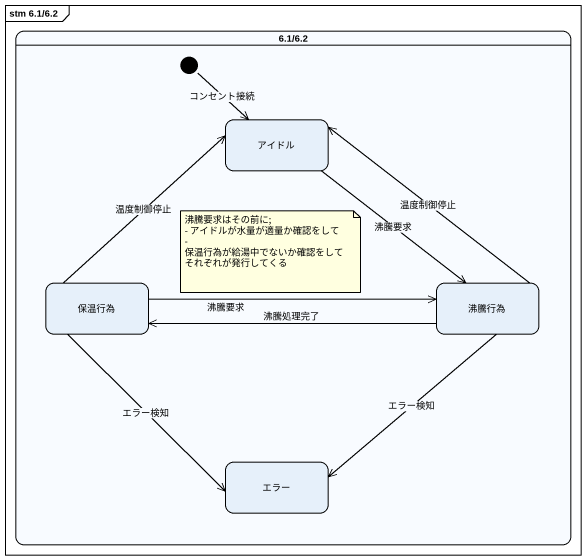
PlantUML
@startuml
mainframe stm 6.1/6.2
hide empty description
state "6.1/6.2" as s6_1_6_2 {
  state アイドル
  state 保温行為
  state 沸騰行為
  state エラー
  [*] --> アイドル : コンセント接続
}
アイドル --> 沸騰行為 : 沸騰要求
保温行為 -up-> アイドル : 温度制御停止
保温行為 -right-> 沸騰行為 : 沸騰要求
保温行為 --> エラー : エラー検知
沸騰行為 -up-> アイドル : 温度制御停止
沸騰行為 -left-> 保温行為 : 沸騰処理完了
沸騰行為 --> エラー : エラー検知
note as N1
  沸騰要求はその前に;
  - アイドルが水量が適量か確認をして
  - 保温行為が給湯中でないか確認をして
  それぞれが発行してくる
end note
@enduml
